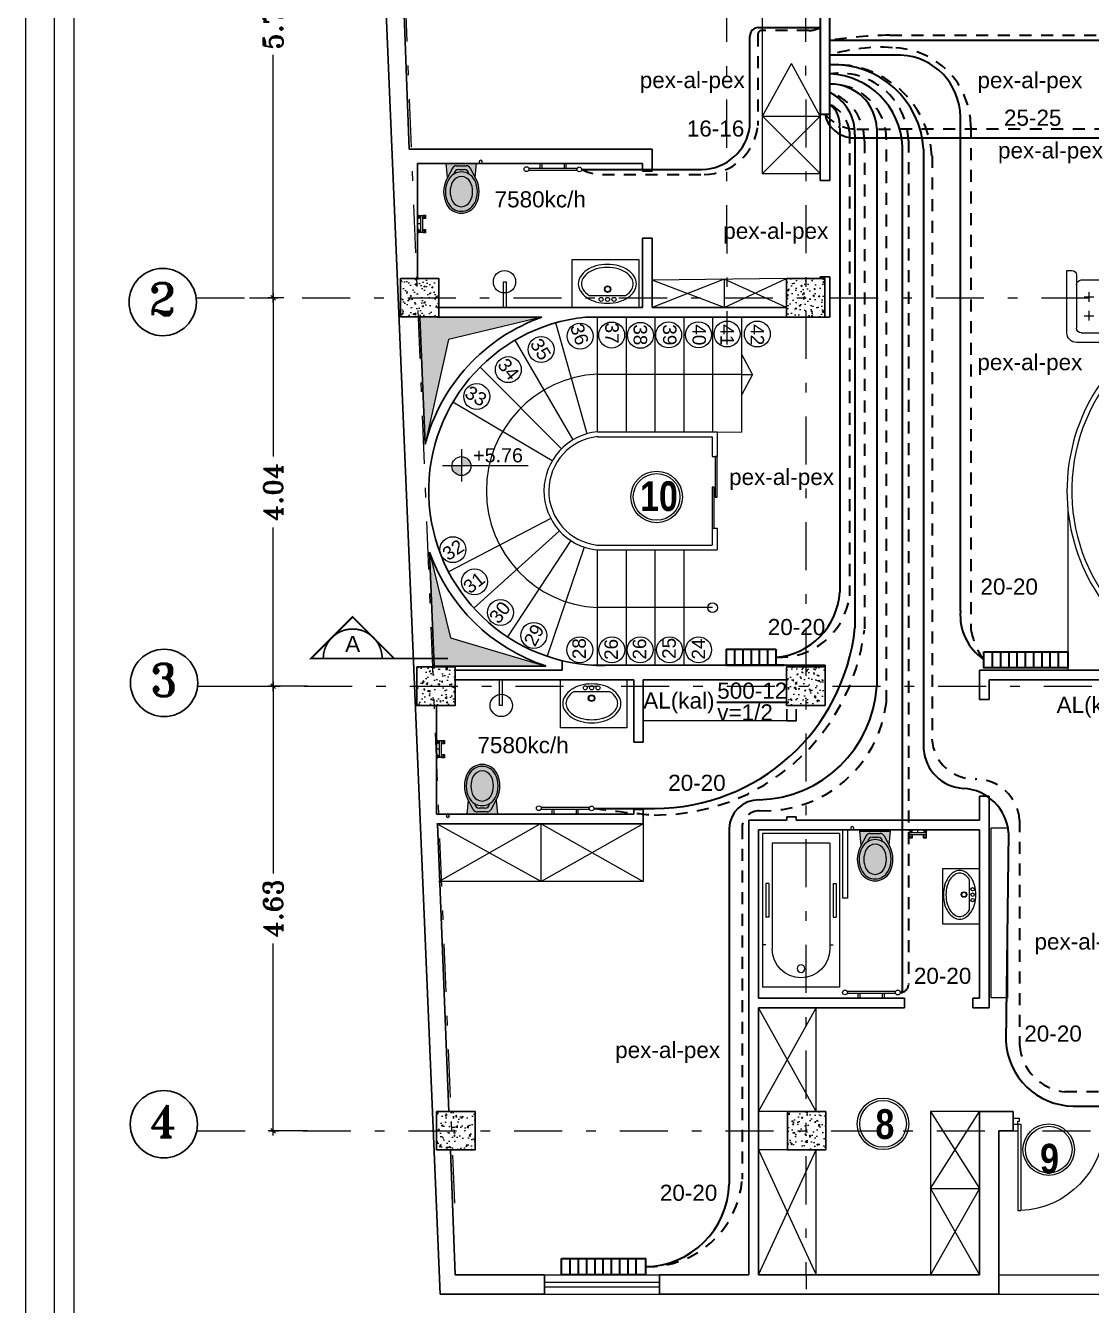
# Model space of a CAD drawing. Header units: inches. Extents: x 0 to 535, y -174 to 989.
# Drawn here: x 204.4 to 215.5, y -30.85 to -17.53 of the extents above; entities that cross this region are included whole.
import ezdxf
from ezdxf.enums import TextEntityAlignment as Align

# ---------------------------------------------------------------- set-up
doc = ezdxf.new("R2010")
doc.units = ezdxf.units.IN
doc.header["$MEASUREMENT"] = 0
doc.linetypes.add('DASHDOT', pattern=[1, 0.5, -0.25, 0, -0.25])
doc.linetypes.add('HIDDEN2', pattern=[0.1875, 0.125, -0.0625])
for name, color, linetype, lineweight in [('1', 1, 'Continuous', 9), ('ax', 8, 'Continuous', 5), ('Bath', 7, 'Continuous', 5), ('beton sabok', 9, 'Continuous', 5), ('dimension', 21, 'Continuous', 9), ('door', 1, 'Continuous', 5), ('FER', 20, 'Continuous', 9), ('font', 253, 'Continuous', 9), ('FUR', 252, 'Continuous', 5), ('Furniture', 175, 'Continuous', 5), ('HEATING', 1, 'Continuous', 30), ('kadr02$0$AEOCLG', 4, 'Continuous', 9), ('w.c', 7, 'Continuous', 5), ('wall', 51, 'Continuous', 25), ('window', 152, 'Continuous', 5)]:
    doc.layers.add(name, color=color, linetype=linetype, lineweight=lineweight)
doc.layers.add('Section', color=3, linetype='Continuous')
doc.styles.add('amir text b', font='swisscbo.ttf')
doc.styles.add('arial', font='arial.ttf')
doc.styles.add('ROMANT', font='romant')
doc.styles.get("Standard").update_dxf_attribs({"font": 'arial.ttf'})
doc.dimstyles.new('STANDARD$0', dxfattribs={"dimtxt": 0.2, "dimasz": 0.05, "dimexe": 0.05, "dimexo": 0.05, "dimgap": 0.05, "dimtad": 0, "dimzin": 0, "dimdsep": 46, "dimtxsty": 'ROMANT', "dimblk": 'OBLIQUE', "dimcen": 0, "dimdle": 0.05, "dimclrd": 256, "dimclre": 256, "dimclrt": 256, "dimadec": 0, "dimazin": 0, "dimtfac": 1, "dimtix": 1, "dimtofl": 0, "dimtmove": 1, "dimatfit": 3, "dimldrblk": 'OBLIQUE', "dimfxl": 1, "dimtolj": 1, "dimtzin": 0, "dimlwd": -1, "dimlwe": -1, "dimarcsym": 1})

# ---------------------------------------------------------------- blocks, each defined once
blk = doc.blocks.new('sofa25')
at = {"layer": 'Furniture'}
for p, q in [((-0.925, 0.55), (-0.925, -0.1)), ((0.825, 0.65), (-0.825, 0.65)), ((-0.775, 0.55), (-0.325, 0.55)), ((-0.275, 0.6), (-0.275, 0.05)), ((-0.225, 0.55), (0.225, 0.55)), ((0.275, 0.05), (0.275, 0.6)), ((0.325, 0.55), (0.775, 0.55)), ((0.925, -0.1), (0.925, 0.55)), ((-0.825, -0.05), (-0.825, 0.5)), ((-0.694, 0.421), (-0.694, 0.322)), ((-0.389, 0.421), (-0.389, 0.322)), ((-0.144, 0.421), (-0.144, 0.322)), ((0.161, 0.421), (0.161, 0.322)), ((0.389, 0.421), (0.389, 0.322)), ((0.694, 0.421), (0.694, 0.322)), ((0.825, 0.5), (0.825, -0.05)), ((-0.744, 0.372), (-0.644, 0.372)), ((-0.438, 0.372), (-0.339, 0.372)), ((-0.194, 0.372), (-0.094, 0.372)), ((0.112, 0.372), (0.211, 0.372)), ((0.438, 0.372), (0.339, 0.372)), ((0.744, 0.372), (0.644, 0.372)), ((-0.744, 0.176), (-0.644, 0.176)), ((-0.694, 0.226), (-0.694, 0.127)), ((-0.438, 0.176), (-0.339, 0.176)), ((-0.389, 0.226), (-0.389, 0.127)), ((-0.194, 0.176), (-0.094, 0.176)), ((-0.144, 0.226), (-0.144, 0.127)), ((0.112, 0.176), (0.211, 0.176)), ((0.161, 0.226), (0.161, 0.127)), ((0.438, 0.176), (0.339, 0.176)), ((0.389, 0.226), (0.389, 0.127)), ((0.744, 0.176), (0.644, 0.176)), ((0.694, 0.226), (0.694, 0.127)), ((-0.775, 0), (-0.325, 0)), ((-0.225, 0), (0.225, 0)), ((0.775, 0), (0.325, 0)), ((-0.925, -0.1), (-0.875, -0.1)), ((0.875, -0.1), (0.925, -0.1))]:
    blk.add_line(p, q, dxfattribs=at)
for centre, radius, start, end in [((-0.825, 0.55), 0.1, 90, 180), ((-0.775, 0.5), 0.05, 90, 180), ((-0.325, 0.6), 0.05, 270, 0), ((-0.225, 0.6), 0.05, 180, 270), ((0.225, 0.6), 0.05, 270, 0), ((0.325, 0.6), 0.05, 180, 270), ((0.775, 0.5), 0.05, 0, 90), ((0.825, 0.55), 0.1, 0, 90), ((-0.775, 0.05), 0.05, 180, 270), ((-0.325, 0.05), 0.05, 270, 0), ((-0.225, 0.05), 0.05, 180, 270), ((0.225, 0.05), 0.05, 270, 0), ((0.325, 0.05), 0.05, 180, 270), ((0.775, 0.05), 0.05, 270, 0), ((-0.875, -0.05), 0.05, 270, 0), ((0.875, -0.05), 0.05, 180, 270)]:
    blk.add_arc(centre, radius, start, end, dxfattribs=at)
blk = doc.blocks.new('wc01')
at = {"layer": 'w.c'}
for p, q in [((-1.038, -0.5), (-1.038, 0)), ((-1.038, 0), (-0.347, 0)), ((-0.347, 0), (-0.347, -0.5)), ((-0.523, -0.126), (-0.9, -0.126)), ((-0.347, -0.5), (-1.038, -0.5))]:
    blk.add_line(p, q, dxfattribs=at)
for centre, radius in [((-0.781, -0.085), 0.0209), ((-0.714, -0.085), 0.0209), ((-0.647, -0.085), 0.0209), ((-0.715, -0.192), 0.0338), ((-0.715, -0.192), 0.0285)]:
    blk.add_circle(centre, radius, dxfattribs=at)
for centre, radius, start, end in [((-0.797, -0.295), 0.231, 123.8347, 148.2866), ((-0.797, -0.295), 0.199, 121.3767, 148.2866), ((-0.746, -0.372), 0.323, 105.5176, 123.8347), ((-0.712, -0.493), 0.449, 90, 105.5176), ((-0.712, -0.493), 0.449, 74.4824, 90), ((-0.678, -0.372), 0.323, 56.1653, 74.4824), ((-0.627, -0.295), 0.199, 31.7134, 58.6233), ((-0.627, -0.295), 0.231, 31.7134, 56.1653), ((-0.875, -0.247), 0.139, 148.2866, 180), ((-0.875, -0.247), 0.139, 180, 211.7134), ((-0.875, -0.247), 0.106, 148.2866, 180), ((-0.875, -0.247), 0.106, 180, 211.7134), ((-0.548, -0.247), 0.106, 360, 31.7134), ((-0.548, -0.247), 0.106, 328.2866, 0), ((-0.548, -0.247), 0.139, 360, 31.7134), ((-0.548, -0.247), 0.139, 328.2866, 360), ((-0.797, -0.198), 0.231, 211.7134, 236.1653), ((-0.797, -0.198), 0.199, 211.7134, 236.1653), ((-0.746, -0.122), 0.323, 236.1653, 254.4824), ((-0.746, -0.122), 0.291, 236.1653, 254.4824), ((-0.678, -0.122), 0.291, 285.5176, 303.8347), ((-0.678, -0.122), 0.323, 285.5176, 303.8347), ((-0.627, -0.198), 0.199, 303.8347, 328.2866), ((-0.627, -0.198), 0.231, 303.8347, 328.2866), ((-0.712, 0), 0.449, 254.4824, 270), ((-0.712, 0), 0.417, 254.4824, 270), ((-0.712, 0), 0.417, 270, 285.5176), ((-0.712, 0), 0.449, 270, 285.5176)]:
    blk.add_arc(centre, radius, start, end, dxfattribs=at)
blk = doc.blocks.new('we')
at = {"layer": 'Furniture', "true_color": 0xdbd2bd}
h = blk.add_hatch(color=254, dxfattribs=at)
h.dxf.hatch_style = 2
h.paths.add_polyline_path([(126.415, -299.619, 0.250522), (126.149, -299.619), (126.037, -299.678, 0.276719), (126.012, -299.72), (126.012, -299.822, 0.276719), (126.036, -299.864), (126.148, -299.924, 0.250522), (126.414, -299.924, 0.599332)])
h.paths.add_polyline_path([(126.157, -299.906, 0.250522), (126.405, -299.907, 0.599332), (126.405, -299.636, 0.250522), (126.158, -299.636, 0.599332)], flags=16)
h.paths.add_polyline_path([(126.382, -299.864, -0.250522), (126.18, -299.864, -0.599332), (126.18, -299.679, -0.250522), (126.383, -299.679, -0.599332)], flags=0)
h.paths.add_polyline_path([(126.18, -299.679, 0.599332), (126.18, -299.864, 0.250522), (126.382, -299.864, 0.599332), (126.383, -299.679, 0.250522)], flags=0)
h.paths.add_polyline_path([(126.012, -299.822), (126.012, -299.72, -0.276719), (126.037, -299.678), (126.134, -299.626), (125.989, -299.612), (125.988, -299.93), (126.134, -299.916), (126.036, -299.864, -0.276719)])
edge = h.paths.add_edge_path()
edge.add_line((125.988, -299.599), (125.988, -299.935))
edge.add_line((125.988, -299.935), (125.989, -299.606))
edge.add_arc((125.94, -299.606), 0.0484, 359.8872, 368.2762)
h = blk.add_hatch(color=254, dxfattribs=at)
h.dxf.hatch_style = 2
h.paths.add_polyline_path([(126.157, -299.906, 0.250522), (126.405, -299.907, 0.599332), (126.405, -299.636, 0.250522), (126.158, -299.636, 0.599332)])
h.paths.add_polyline_path([(126.18, -299.679, -0.250522), (126.383, -299.679, -0.599332), (126.382, -299.864, -0.250522), (126.18, -299.864, -0.599332)], flags=16)
h.paths.add_polyline_path([(126.18, -299.679, 0.599332), (126.18, -299.864, 0.250522), (126.382, -299.864, 0.599332), (126.383, -299.679, 0.250522)], flags=16)
at = {"layer": 'Furniture'}
for p, q in [((125.988, -299.936), (125.989, -299.606)), ((126.134, -299.626), (125.989, -299.612)), ((126.037, -299.678), (126.149, -299.619)), ((126.012, -299.822), (126.012, -299.72)), ((126.051, -299.8), (126.051, -299.742)), ((126.134, -299.916), (125.988, -299.93)), ((126.036, -299.864), (126.148, -299.924))]:
    blk.add_line(p, q, dxfattribs=at)
for centre, radius, start, end in [((126.059, -299.72), 0.0469, 118.016, 179.8872), ((126.1, -299.742), 0.0484, 92.8645, 179.8872), ((126.23, -299.771), 0.153, 118.016, 241.7584), ((126.23, -299.771), 0.105, 118.016, 241.7584), ((126.281, -299.868), 0.282, 61.7584, 118.016), ((126.281, -299.868), 0.263, 61.7584, 118.016), ((126.281, -299.868), 0.214, 61.7584, 118.016), ((126.333, -299.772), 0.105, 298.016, 61.7584), ((126.333, -299.772), 0.153, 298.016, 61.7584), ((126.333, -299.772), 0.173, 298.016, 61.7584), ((126.059, -299.822), 0.0469, 179.8872, 241.7584), ((126.1, -299.8), 0.0484, 179.8872, 266.9099), ((126.282, -299.675), 0.282, 241.7584, 298.016), ((126.282, -299.675), 0.263, 241.7584, 298.016), ((126.282, -299.675), 0.214, 241.7584, 298.016)]:
    blk.add_arc(centre, radius, start, end, dxfattribs=at)
blk = doc.blocks.new('DR_D01')
for p, q in [((-0.45, 0.93), (-0.42, 0.93)), ((-0.45, 0.03), (-0.45, 0.93)), ((-0.42, 0.03), (-0.42, 0.93)), ((-0.5, 0.03), (-0.42, 0.03)), ((-0.5, 0.03), (-0.5, -0.03)), ((-0.45, 0.03), (-0.45, 0)), ((-0.45, 0), (-0.435, 0)), ((-0.435, 0), (-0.435, -0.03)), ((0.435, 0), (0.435, -0.03)), ((0.45, 0), (0.435, 0)), ((0.45, 0.03), (0.45, 0)), ((0.5, 0.03), (0.45, 0.03)), ((0.5, -0.03), (0.5, 0.03)), ((-0.435, -0.03), (-0.5, -0.03)), ((0.435, -0.03), (0.5, -0.03))]:
    blk.add_line(p, q)
blk.add_arc((-0.46, 0.021), 0.91, 0.5915, 87.4664)
blk = doc.blocks.new('WD_WIN4')
for p, q in [((-0.5, 0.5), (0.5, 0.5)), ((-0.5, 0.12), (0.5, 0.12)), ((-0.5, -0.12), (0.5, -0.12)), ((-0.5, -0.5), (0.5, -0.5))]:
    blk.add_line(p, q)
blk = doc.blocks.new('nx')
at = {"layer": 'FUR'}
for p, q in [((928.105, 733.08), (928.61, 733.08)), ((928.105, 733.06), (928.609, 733.06)), ((928.221, 733.13), (928.221, 733.08)), ((928.241, 733.13), (928.241, 733.08)), ((928.474, 733.13), (928.474, 733.08)), ((928.494, 733.13), (928.494, 733.08))]:
    blk.add_line(p, q, dxfattribs=at)
for centre in [(928.082, 733.07), (928.632, 733.069)]:
    blk.add_circle(centre, 0.025, dxfattribs=at)
blk = doc.blocks.new('bath14')
at = {"layer": 'Bath'}
for p, q in [((-1.6, 0), (-1.6, -0.8)), ((0, 0), (-1.6, 0)), ((0, 0), (0, -0.8)), ((-0.1, -0.1), (-1.2, -0.1)), ((-0.87, -0.065), (-0.87, -0.035)), ((-0.52, -0.035), (-0.87, -0.035)), ((-0.52, -0.065), (-0.87, -0.065)), ((-0.52, -0.065), (-0.52, -0.035)), ((-0.1, -0.1), (-0.1, -0.7)), ((-0.1, -0.7), (-1.2, -0.7)), ((-0.52, -0.735), (-0.87, -0.735)), ((-0.87, -0.735), (-0.87, -0.765)), ((-0.52, -0.765), (-0.87, -0.765)), ((-0.52, -0.735), (-0.52, -0.765)), ((0, -0.8), (-1.6, -0.8))]:
    blk.add_line(p, q, dxfattribs=at)
blk.add_circle((-1.405, -0.4), 0.04, dxfattribs=at)
blk.add_arc((-1.2, -0.4), 0.3, 90, 270, dxfattribs=at)
blk = doc.blocks.new('A$C7BB53FAB')
at = {"layer": 'FER'}
for p, q in [((-0.065, 0.151), (-0.079, 0.156)), ((-0.079, 0.141), (-0.065, 0.146)), ((-0.049, 0.157), (-0.052, 0.157)), ((-0.049, 0.14), (-0.052, 0.14)), ((-0.022, 0.157), (-0.024, 0.157)), ((-0.022, 0.142), (-0.024, 0.142)), ((-0.022, 0.141), (-0.022, 0.159)), ((-0.01, 0.16), (-0.02, 0.16)), ((-0.01, 0.155), (-0.02, 0.155)), ((-0.01, 0.145), (-0.02, 0.145)), ((-0.01, 0.14), (-0.02, 0.14)), ((-0.009, 0.157), (-0.002, 0.171)), ((-0.009, 0.141), (-0.009, 0.159)), ((-0.009, 0.142), (-0.002, 0.129)), ((0, 0.172), (0.005, 0.172)), ((0, 0.127), (0, 0.172)), ((-0.079, 0.009), (-0.065, 0.004)), ((-0.049, 0.01), (-0.052, 0.01)), ((-0.024, 0.075), (0.005, 0.075)), ((-0.022, 0.007), (-0.024, 0.007)), ((-0.022, 0.009), (-0.022, -0.009)), ((-0.01, 0.01), (-0.02, 0.01)), ((-0.01, 0.005), (-0.02, 0.005)), ((-0.009, 0.007), (-0.002, 0.021)), ((-0.009, 0.009), (-0.009, -0.009)), ((0, 0.127), (0.005, 0.127)), ((0, 0.023), (0.005, 0.023)), ((0, 0.023), (0, -0.023)), ((-0.065, -0.001), (-0.079, -0.006)), ((-0.049, -0.007), (-0.052, -0.007)), ((-0.022, -0.007), (-0.024, -0.007)), ((-0.01, -0.005), (-0.02, -0.005)), ((-0.01, -0.01), (-0.02, -0.01)), ((-0.009, -0.007), (-0.002, -0.021)), ((0, -0.023), (0.005, -0.023))]:
    blk.add_line(p, q, dxfattribs=at)
for points in [[(-0.053, 0.166, -0.414214), (-0.052, 0.165), (-0.052, 0.132, -0.414214), (-0.053, 0.131), (-0.078, 0.131, -0.414214), (-0.079, 0.132), (-0.079, 0.165, -0.414214), (-0.078, 0.166)], [(-0.024, 0.159, 0.414214), (-0.025, 0.16), (-0.048, 0.16, 0.414214), (-0.049, 0.159), (-0.049, -0.009, 0.414214), (-0.048, -0.01), (-0.025, -0.01, 0.414214), (-0.024, -0.009)], [(-0.078, 0.019), (-0.053, 0.019, -0.414214), (-0.052, 0.017), (-0.052, -0.015, -0.414214), (-0.053, -0.016), (-0.078, -0.016, -0.414214), (-0.079, -0.015), (-0.079, 0.017, -0.414214)]]:
    blk.add_lwpolyline(points, format="xyb", close=True, dxfattribs=at)
for centre, radius, start, end in [((-0.066, 0.149), 0.0025, 290.556, 69.444), ((-0.02, 0.159), 0.00125, 90, 180), ((-0.02, 0.156), 0.00125, 180, 270), ((-0.02, 0.154), 0.00125, 90, 180), ((-0.02, 0.146), 0.00125, 180, 270), ((-0.02, 0.144), 0.00125, 90, 180), ((-0.02, 0.141), 0.00125, 180, 270), ((-0.01, 0.159), 0.00125, 0, 90), ((-0.01, 0.156), 0.00125, 270, 0), ((-0.01, 0.154), 0.00125, 0, 90), ((-0.01, 0.146), 0.00125, 270, 0), ((-0.01, 0.144), 0.00125, 0, 90), ((-0.01, 0.141), 0.00125, 270, 0), ((0, 0.17), 0.0025, 90, 153.4349), ((-0.066, 0.001), 0.0025, 290.556, 69.444), ((-0.02, 0.009), 0.00125, 90, 180), ((-0.02, 0.006), 0.00125, 180, 270), ((-0.02, 0.004), 0.00125, 90, 180), ((-0.01, 0.009), 0.00125, 0, 90), ((-0.01, 0.006), 0.00125, 270, 0), ((-0.01, 0.004), 0.00125, 0, 90), ((0, 0.13), 0.0025, 206.5651, 270), ((0, 0.02), 0.0025, 90, 153.4349), ((-0.02, -0.004), 0.00125, 180, 270), ((-0.02, -0.006), 0.00125, 90, 180), ((-0.02, -0.009), 0.00125, 180, 270), ((-0.01, -0.004), 0.00125, 270, 0), ((-0.01, -0.006), 0.00125, 0, 90), ((-0.01, -0.009), 0.00125, 270, 0), ((0, -0.02), 0.0025, 206.5651, 270)]:
    blk.add_arc(centre, radius, start, end, dxfattribs=at)
blk = doc.blocks.new('wc011')
at = {"layer": 'w.c'}
for p, q in [((-1.038, -0.457), (-1.038, 0)), ((-1.038, 0), (-0.347, 0)), ((-0.347, 0), (-0.347, -0.457)), ((-0.523, -0.126), (-0.9, -0.126)), ((-0.347, -0.457), (-1.038, -0.457))]:
    blk.add_line(p, q, dxfattribs=at)
for centre, radius in [((-0.781, -0.085), 0.0209), ((-0.715, -0.192), 0.0338), ((-0.714, -0.085), 0.0209), ((-0.647, -0.085), 0.0209), ((-0.715, -0.192), 0.0285)]:
    blk.add_circle(centre, radius, dxfattribs=at)
for centre, radius, start, end in [((-0.797, -0.295), 0.231, 123.8347, 148.2866), ((-0.797, -0.295), 0.199, 121.3767, 148.2866), ((-0.746, -0.372), 0.323, 105.5176, 123.8347), ((-0.712, -0.493), 0.449, 90, 105.5176), ((-0.712, -0.493), 0.449, 74.4824, 90), ((-0.678, -0.372), 0.323, 56.1653, 74.4824), ((-0.627, -0.295), 0.199, 31.7134, 58.6233), ((-0.627, -0.295), 0.231, 31.7134, 56.1653), ((-0.875, -0.247), 0.139, 148.2866, 180), ((-0.875, -0.247), 0.139, 180, 211.7134), ((-0.875, -0.247), 0.106, 148.2866, 180), ((-0.875, -0.247), 0.106, 180, 211.7134), ((-0.797, -0.198), 0.199, 211.7134, 236.1653), ((-0.627, -0.198), 0.199, 303.8347, 328.2866), ((-0.548, -0.247), 0.106, 360, 31.7134), ((-0.548, -0.247), 0.106, 328.2866, 0), ((-0.548, -0.247), 0.139, 360, 31.7134), ((-0.548, -0.247), 0.139, 328.2866, 360), ((-0.797, -0.198), 0.231, 211.7134, 236.1653), ((-0.746, -0.122), 0.323, 236.1653, 254.4824), ((-0.746, -0.122), 0.291, 236.1653, 254.4824), ((-0.712, 0), 0.449, 254.4824, 270), ((-0.712, 0), 0.417, 254.4824, 270), ((-0.712, 0), 0.417, 270, 285.5176), ((-0.712, 0), 0.449, 270, 285.5176), ((-0.678, -0.122), 0.291, 285.5176, 303.8347), ((-0.678, -0.122), 0.323, 285.5176, 303.8347), ((-0.627, -0.198), 0.231, 303.8347, 328.2866)]:
    blk.add_arc(centre, radius, start, end, dxfattribs=at)
blk = doc.blocks.new('beton')
at = {"layer": 'beton sabok'}
h = blk.add_hatch(dxfattribs=at)
h.set_pattern_fill('AR-CONC', color=256, scale=0.022857, angle=45)
h.set_pattern_definition([(95, (46.01481, 18.04323), (0.126069028, 0.105784475), [0.017142857, -0.18857143]), (40, (46.01481, 18.04323), (-0.14399821, 0.099147006), [0.013714286, -0.150857143]), (145.451444, (46.02532, 18.05205), (-0.01792918, 0.20493148), [0.014569187, -0.160261054]), (91.1842, (45.98248, 18.07555), (0.1992442, 0.14574029), [0.02571429, -0.28285714]), (141.635635, (45.9991, 18.0877), (-0.00637716, 0.30850552), [0.02185379, -0.24039172]), (36.184164, (45.98248, 18.07555), (-0.00637716, 0.30850552), [0.02057143, -0.22628571]), (66, (46.00673, 18.08364), (0.161547788, 0.03140171), [0.017142857, -0.18857143]), (11, (46.00673, 18.08364), (-0.07787625, 0.156527642), [0.013714286, -0.150857143]), (116.451445, (46.02019, 18.08625), (0.083671537, 0.18792935), [0.014569186, -0.160261054]), (82.5, (46.01481, 18.04323), (-0.0518384424, 0.055769101), [0, -0.149028571, 0, -0.153142857, 0, -0.151428571]), (52.5, (46.01481, 18.04323), (-0.021228101, 0.106265017), [0, -0.087314286, 0, -0.1456, 0, -0.057714286]), (12.5, (45.97877, 18.00719), (0.0899241525, 0.082633317), [0, -0.057142857, 0, -0.178285714, 0, -0.236571429]), (2.5, (45.9626, 17.99103), (0.07807771, 0.110436527), [0, -0.074285714, 0, -0.1184, 0, -0.168])])
h.paths.add_polyline_path([(326.844, 567.847), (327.244, 567.847), (327.244, 568.247), (326.844, 568.247)])
at = {"layer": 'wall'}
blk.add_lwpolyline([(327.244, 568.247), (327.244, 567.847), (326.844, 567.847), (326.844, 568.247)], close=True, dxfattribs=at)
blk = doc.blocks.new('_Oblique')
at = {"color": 0, "linetype": 'ByBlock', "lineweight": -2}
blk.add_line((-0.5, -0.5), (0.5, 0.5), dxfattribs=at)
blk = doc.blocks.new('*D167')
at = {"layer": 'Defpoints', "color": 0, "transparency": 16777216}
for p in [(32.954, 38.09), (32.763, 32.316), (32.926, 32.316)]:
    blk.add_point(p, dxfattribs=at)
at = {"layer": 'dimension', "transparency": 16777216}
for p, q in [((32.763, 38.14), (32.763, 35.563)), ((32.904, 38.09), (32.713, 38.09)), ((32.763, 32.266), (32.763, 34.844)), ((32.876, 32.316), (32.713, 32.316))]:
    blk.add_line(p, q, dxfattribs=at)
at = {"layer": 'dimension', "transparency": 16777216, "xscale": 0.05, "yscale": 0.05, "zscale": 0.05}
for p, rotation in [((32.763, 38.09), 90), ((32.763, 32.316), 270)]:
    blk.add_blockref('_Oblique', p, dxfattribs=dict(at, rotation=rotation))
at = {"layer": 'dimension', "transparency": 16777216, "insert": (32.763, 35.203), "char_height": 0.2, "attachment_point": 5, "rotation": 90, "style": 'ROMANT'}
blk.add_mtext('\\A1;5.77', dxfattribs=at)
blk = doc.blocks.new('*D168')
at = {"layer": 'Defpoints', "color": 0, "transparency": 16777216}
for p in [(32.467, 32.316), (32.406, 28.274), (32.763, 28.274)]:
    blk.add_point(p, dxfattribs=at)
at = {"layer": 'dimension', "transparency": 16777216}
for p, q in [((32.517, 32.316), (32.813, 32.316)), ((32.763, 32.366), (32.763, 30.664)), ((32.763, 28.224), (32.763, 29.926)), ((32.456, 28.274), (32.813, 28.274))]:
    blk.add_line(p, q, dxfattribs=at)
at = {"layer": 'dimension', "transparency": 16777216, "xscale": 0.05, "yscale": 0.05, "zscale": 0.05}
for p, rotation in [((32.763, 32.316), 90), ((32.763, 28.274), 270)]:
    blk.add_blockref('_Oblique', p, dxfattribs=dict(at, rotation=rotation))
at = {"layer": 'dimension', "transparency": 16777216, "insert": (32.763, 30.295), "char_height": 0.2, "attachment_point": 5, "rotation": 90, "style": 'ROMANT'}
blk.add_mtext('\\A1;4.04', dxfattribs=at)
blk = doc.blocks.new('*D169')
at = {"layer": 'Defpoints', "color": 0, "transparency": 16777216}
for p in [(33.172, 28.274), (32.763, 23.647), (33.172, 23.647)]:
    blk.add_point(p, dxfattribs=at)
at = {"layer": 'dimension', "transparency": 16777216}
for p, q in [((33.122, 28.274), (32.713, 28.274)), ((32.763, 28.324), (32.763, 26.325)), ((32.763, 23.597), (32.763, 25.596)), ((33.122, 23.647), (32.713, 23.647))]:
    blk.add_line(p, q, dxfattribs=at)
at = {"layer": 'dimension', "transparency": 16777216, "xscale": 0.05, "yscale": 0.05, "zscale": 0.05}
for p, rotation in [((32.763, 28.274), 90), ((32.763, 23.647), 270)]:
    blk.add_blockref('_Oblique', p, dxfattribs=dict(at, rotation=rotation))
at = {"layer": 'dimension', "transparency": 16777216, "insert": (32.763, 25.961), "char_height": 0.2, "attachment_point": 5, "rotation": 90, "style": 'ROMANT'}
blk.add_mtext('\\A1;4.63', dxfattribs=at)
blk = doc.blocks.new('fgh')
at = {"layer": 'ax', "color": 67, "linetype": 'DASHDOT', "true_color": 0x727430}
for p, q in [((33.955, 39.879), (34.66, 22.701)), ((37.48, 39.879), (37.486, 31.832)), ((38.306, 39.881), (38.311, 21.997)), ((31.964, 32.316), (46.654, 32.316)), ((31.987, 28.274), (46.207, 28.274)), ((31.972, 23.647), (46.6, 23.647))]:
    blk.add_line(p, q, dxfattribs=at)
at = {"layer": 'dimension', "lineweight": -3}
for centre in [(31.614, 32.272), (31.628, 28.308), (31.625, 23.715)]:
    blk.add_circle(centre, 0.35, dxfattribs=at)
at = {"xscale": -1}
for p in [(361.334, -535.73), (365.352, -535.731), (361.503, -539.773), (365.353, -539.773), (361.709, -544.399), (365.361, -544.4)]:
    blk.add_blockref('beton', p, dxfattribs=at)
at = {"layer": 'dimension', "lineweight": -3, "style": 'ROMANT'}
for s, p in [('2', (31.466, 32.136)), ('3', (31.48, 28.172)), ('4', (31.476, 23.579))]:
    blk.add_text(s, height=0.334, dxfattribs=at).set_placement(p)
at = {"layer": 'dimension'}
for base, p1, p2, picture, middle in [((32.763, 32.316), (32.954, 38.09), (32.926, 32.316), '*D167', (32.763, 35.203)), ((32.763, 28.274), (32.467, 32.316), (32.406, 28.274), '*D168', (32.763, 30.295)), ((32.763, 23.647), (33.172, 28.274), (33.172, 23.647), '*D169', (32.763, 25.961))]:
    dim = blk.add_linear_dim(base=base, p1=p1, p2=p2, angle=90, dimstyle='STANDARD$0', dxfattribs=at)
    dim.commit()
    dim.dimension.update_dxf_attribs({"geometry": picture, "text_midpoint": middle})

msp = doc.modelspace()

# ---------------------------------------------------------------- hatches: boundary and pattern name
at = {"layer": '1'}
h = msp.add_hatch(color=256, dxfattribs=at)
h.dxf.hatch_style = 1
h.paths.add_polyline_path([(209.78, -20.562), (208.513, -20.562), (208.566, -21.872), (208.807, -20.796)])
h = msp.add_hatch(color=256, dxfattribs=at)
h.dxf.hatch_style = 1
h.paths.add_polyline_path([(208.828, -23.898), (208.758, -23.614), (208.638, -23.614), (208.662, -24.193), (209.821, -24.193)])
h.paths.add_polyline_path([(208.614, -23.023), (208.638, -23.614), (208.758, -23.614)])
at = {"layer": 'font'}
h = msp.add_hatch(color=256, dxfattribs=at)
h.dxf.hatch_style = 1
h.paths.add_polyline_path([(209.04, -22.11, 0.413571), (208.94, -22.014), (208.94, -22.11)])
h.paths.add_polyline_path([(208.94, -22.211), (208.94, -22.11), (208.843, -22.11, 0.004741), (208.843, -22.112, 0.409311)])

# ---------------------------------------------------------------- linework, layer by layer
at = {"layer": '1'}
for p, q in [((209.78, -20.562), (208.807, -20.796)), ((208.807, -20.796), (208.564, -21.884)), ((208.61, -23.008), (208.828, -23.898)), ((208.828, -23.898), (209.821, -24.193))]:
    msp.add_line(p, q, dxfattribs=at)
for points in [[(212.437, -40.733), (225.145, -40.733), (225.145, -11.557), (204.7, -11.557), (204.7, -40.733), (212.437, -40.733)], [(224.939, -39.022), (224.939, -11.762), (204.906, -11.762), (204.906, -39.022)]]:
    msp.add_lwpolyline(points, dxfattribs=at)
at = {"layer": 'Bath'}
for p, q in [((212.111, -27.096), (212.081, -27.096)), ((212.781, -27.096), (212.811, -27.096))]:
    msp.add_line(p, q, dxfattribs=at)
at = {"layer": 'dimension'}
for p, q in [((210.357, -21.756), (211.603, -21.756)), ((210.357, -21.806), (211.553, -21.806)), ((211.553, -21.806), (211.553, -22.012)), ((211.603, -21.756), (211.603, -22.012)), ((211.553, -22.012), (211.603, -22.012)), ((211.553, -22.757), (211.553, -22.934)), ((211.553, -22.757), (211.603, -22.757)), ((211.603, -22.757), (211.603, -22.984)), ((210.348, -22.934), (211.553, -22.934)), ((210.348, -22.984), (211.603, -22.984))]:
    msp.add_line(p, q, dxfattribs=at)
for points in [[(211.603, -22.012), (211.583, -22.012), (211.583, -22.437), (211.603, -22.437)], [(211.573, -22.332), (211.553, -22.332), (211.553, -22.757), (211.573, -22.757)], [(212.912, -25.897), (212.962, -25.897), (212.962, -26.608), (212.912, -26.608)]]:
    msp.add_lwpolyline(points, close=True, dxfattribs=at)
for centre in [(210.177, -20.759), (210.506, -20.748), (210.805, -20.751), (211.099, -20.747), (211.41, -20.745), (211.707, -20.737), (212.022, -20.737), (209.771, -20.899), (209.43, -21.108), (209.101, -21.388), (208.853, -22.982), (209.077, -23.317), (209.348, -23.636), (209.695, -23.874), (210.174, -24.025), (210.507, -24.025), (210.802, -24.025), (211.109, -24.025), (211.411, -24.025)]:
    msp.add_circle(centre, 0.135, dxfattribs=at)
for radius in [0.618, 0.568]:
    msp.add_arc((210.419, -22.37), radius, 95.7288, 263.4217, dxfattribs=at)
for p in [(212.077, -18.471), (212.077, -19.066)]:
    msp.add_point(p, dxfattribs=at)
at = {"layer": 'door'}
for p, q in [((212.077, -19.066), (212.077, -17.376)), ((212.077, -18.471), (212.377, -17.923)), ((212.677, -18.471), (212.377, -17.923)), ((212.077, -18.471), (212.677, -18.471)), ((212.677, -19.066), (212.077, -18.471)), ((212.077, -19.066), (212.677, -18.471)), ((212.077, -19.066), (212.677, -19.066)), ((212.327, -20.161), (210.927, -20.176)), ((211.678, -20.168), (210.927, -20.462)), ((211.678, -20.461), (210.927, -20.176)), ((211.678, -20.461), (212.327, -20.161)), ((211.678, -20.168), (211.678, -20.461)), ((212.327, -20.461), (211.678, -20.168)), ((210.25, -21.776), (209.923, -20.622)), ((210.356, -20.562), (210.356, -21.759)), ((210.656, -20.562), (210.656, -21.759)), ((210.956, -20.562), (210.956, -21.759)), ((211.256, -20.558), (211.256, -21.759)), ((211.556, -20.558), (211.556, -21.759)), ((211.856, -20.558), (211.856, -21.759)), ((210.106, -21.837), (209.5, -20.802)), ((211.973, -21.158), (211.856, -20.943)), ((209.983, -21.933), (209.135, -21.083)), ((211.856, -21.158), (210.356, -21.158)), ((211.856, -21.158), (211.973, -21.158)), ((211.973, -21.158), (211.856, -21.374)), ((209.887, -22.057), (208.853, -21.447)), ((211.603, -21.756), (211.856, -21.759)), ((215.254, -22.536), (215.254, -24.235)), ((209.871, -22.657), (208.808, -23.214)), ((209.961, -22.785), (209.072, -23.591)), ((210.08, -22.887), (209.421, -23.89)), ((210.22, -22.955), (209.835, -24.092)), ((210.356, -22.984), (210.356, -24.185)), ((210.656, -22.984), (210.656, -24.185)), ((210.956, -22.984), (210.956, -24.185)), ((211.256, -22.984), (211.256, -24.185)), ((212.88, -22.984), (212.88, -23.425)), ((211.556, -23.584), (210.356, -23.584)), ((212.328, -24.762), (210.835, -24.762)), ((209.771, -26.435), (208.685, -25.835)), ((208.707, -26.435), (209.76, -25.835)), ((209.771, -26.435), (209.771, -25.835)), ((209.771, -25.835), (210.835, -26.435)), ((210.835, -25.835), (209.771, -26.435)), ((210.835, -25.835), (210.835, -26.435)), ((210.835, -26.435), (208.707, -26.435)), ((212.035, -28.83), (212.635, -27.751)), ((212.635, -28.83), (212.035, -27.751)), ((212.635, -28.83), (212.635, -27.751)), ((212.329, -28.83), (212.035, -28.83)), ((213.825, -28.831), (213.825, -30.53)), ((214.335, -28.831), (213.825, -28.831)), ((213.825, -29.631), (214.335, -28.831)), ((213.825, -28.831), (214.335, -29.631)), ((212.035, -29.23), (212.635, -30.53)), ((212.035, -30.53), (212.635, -29.23)), ((212.329, -29.23), (212.035, -29.23)), ((212.635, -30.53), (212.635, -29.23)), ((213.825, -29.631), (214.335, -29.631)), ((214.335, -29.631), (213.825, -30.53)), ((213.825, -29.631), (214.335, -30.53)), ((214.535, -30.53), (219.131, -30.53)), ((214.535, -30.73), (219.131, -30.73))]:
    msp.add_line(p, q, dxfattribs=at)
msp.add_circle((211.556, -23.586), 0.0508, dxfattribs=at)
for centre, radius, start, end in [((217.214, -22.37), 1.968, 66.8559, 251.3305), ((217.214, -22.37), 1.918, 283.5706, 256.4294), ((210.418, -22.37), 1.217, 92.9468, 267.0532)]:
    msp.add_arc(centre, radius, start, end, dxfattribs=at)
at = {"layer": 'font'}
for p, q in [((208.941, -21.937), (208.941, -22.271)), ((209.636, -22.11), (208.743, -22.11))]:
    msp.add_line(p, q, dxfattribs=at)
for centre, radius in [((208.941, -22.112), 0.0988), ((210.974, -22.433), 0.268), ((210.974, -22.433), 0.243), ((213.331, -28.958), 0.268), ((213.331, -28.958), 0.243), ((215.056, -29.226), 0.268), ((215.056, -29.226), 0.243)]:
    msp.add_circle(centre, radius, dxfattribs=at)
at = {"layer": 'FUR', "color": 7}
for p, q in [((209.642, -19.012), (210.147, -19.012)), ((209.642, -19.032), (210.145, -19.032)), ((209.758, -18.962), (209.758, -19.012)), ((209.778, -18.962), (209.778, -19.012)), ((210.01, -18.962), (210.01, -19.012)), ((210.03, -18.962), (210.03, -19.012)), ((210.274, -25.685), (209.769, -25.685)), ((210.274, -25.665), (209.771, -25.665)), ((209.886, -25.735), (209.886, -25.685)), ((209.906, -25.735), (209.906, -25.685)), ((210.138, -25.735), (210.138, -25.685)), ((210.158, -25.735), (210.158, -25.685))]:
    msp.add_line(p, q, dxfattribs=at)
for centre in [(209.619, -19.022), (210.169, -19.024), (209.747, -25.673), (210.297, -25.675)]:
    msp.add_circle(centre, 0.025, dxfattribs=at)
for centre, start, end in [((209.142, -18.946), 0, 180), ((209.142, -18.946), 180, 0), ((208.8, -25.752), 0, 180), ((208.8, -25.752), 180, 0), ((213.011, -25.881), 0, 180), ((213.011, -25.881), 180, 0)]:
    msp.add_arc(centre, 0.0166, start, end, dxfattribs=at)
at = {"layer": 'Furniture'}
msp.add_lwpolyline([(214.627, -26.871), (214.627, -27.645), (214.458, -27.645), (214.458, -25.877), (214.627, -25.877)], dxfattribs=at)
at = {"layer": 'HEATING', "color": 1, "linetype": 'Continuous', "lineweight": 30}
for p, q in [((212.677, -17.376), (212.677, -18.449)), ((212.777, -18.449), (212.777, -17.376)), ((212.03, -17.546), (212.677, -17.546)), ((211.943, -18.577), (211.943, -17.636)), ((212.786, -17.678), (217.649, -17.678)), ((213.518, -17.834), (212.777, -17.834)), ((212.677, -18.449), (212.777, -18.449)), ((214.137, -23.619), (214.137, -18.479)), ((212.88, -18.59), (212.88, -23.425)), ((213.266, -18.599), (213.266, -24.403)), ((213.037, -18.665), (213.037, -23.796)), ((213.533, -27.57), (213.533, -18.786)), ((213.753, -18.814), (213.753, -25.059)), ((210.194, -19.024), (211.446, -19.024)), ((211.699, -24.018), (211.699, -24.185)), ((211.699, -24.018), (211.864, -24.018)), ((211.785, -24.018), (211.785, -24.185)), ((211.871, -24.018), (211.871, -24.185)), ((211.871, -24.018), (212.215, -24.018)), ((211.957, -24.018), (211.957, -24.185)), ((212.043, -24.018), (212.043, -24.185)), ((212.129, -24.018), (212.129, -24.185)), ((212.215, -24.018), (212.215, -24.185)), ((214.467, -24.044), (214.467, -24.212)), ((214.553, -24.044), (214.553, -24.212)), ((214.639, -24.044), (214.639, -24.212)), ((214.725, -24.044), (214.725, -24.212)), ((214.811, -24.044), (214.811, -24.212)), ((214.897, -24.044), (214.897, -24.212)), ((214.983, -24.044), (214.983, -24.212)), ((215.069, -24.044), (215.069, -24.212)), ((215.155, -24.044), (215.155, -24.212)), ((211.699, -24.185), (212.301, -24.185)), ((212.301, -24.185), (211.699, -24.185)), ((211.6, -24.569), (212.35, -24.569)), ((210.322, -25.675), (210.953, -25.675)), ((211.728, -25.883), (211.728, -29.584)), ((214.612, -28.099), (214.639, -25.93)), ((215.311, -28.773), (216.66, -28.773)), ((210.07, -30.36), (210.07, -30.528)), ((210.156, -30.36), (210.156, -30.528)), ((210.242, -30.36), (210.242, -30.528)), ((210.329, -30.36), (210.329, -30.528)), ((210.415, -30.36), (210.415, -30.528)), ((210.501, -30.36), (210.501, -30.528)), ((210.587, -30.36), (210.587, -30.528)), ((210.673, -30.36), (210.673, -30.528)), ((210.759, -30.36), (210.759, -30.528))]:
    msp.add_line(p, q, dxfattribs=at)
at = {"layer": 'HEATING', "color": 1, "linetype": 'HIDDEN2', "lineweight": 30}
for p, q in [((213.401, -17.627), (217.689, -17.627)), ((212.982, -18.631), (212.982, -23.463)), ((214.246, -18.579), (214.246, -23.811)), ((213.137, -18.73), (213.137, -23.82)), ((213.366, -24.568), (213.366, -18.713)), ((213.596, -18.722), (213.596, -27.509)), ((213.841, -18.884), (213.841, -24.954)), ((212.329, -25.768), (212.328, -25.768)), ((214.753, -25.797), (214.753, -28.136)), ((211.863, -25.871), (211.863, -29.534)), ((215.224, -28.623), (215.933, -28.623))]:
    msp.add_line(p, q, dxfattribs=at)
at = {"layer": 'HEATING', "color": 3, "linetype": 'HIDDEN2', "lineweight": 30}
msp.add_line((213.058, -18.604), (217.834, -18.599), dxfattribs=at)
at = {"layer": 'HEATING', "color": 3, "linetype": 'Continuous', "lineweight": 30}
msp.add_line((212.997, -18.694), (217.891, -18.694), dxfattribs=at)
at = {"layer": 'HEATING', "color": 1, "linetype": 'HIDDEN2', "lineweight": 30}
for points in [[(212.56, -17.579), (212.067, -17.579)], [(212.028, -17.62), (212.028, -18.566)], [(210.409, -19.076), (211.47, -19.076)]]:
    msp.add_lwpolyline(points, dxfattribs=at)
at = {"layer": 'HEATING', "color": 1, "linetype": 'Continuous', "lineweight": 30}
for points in [[(214.381, -24.044), (215.254, -24.044), (215.254, -24.212), (214.381, -24.212)], [(209.984, -30.36), (210.857, -30.36), (210.857, -30.528), (209.984, -30.528)]]:
    msp.add_lwpolyline(points, close=True, dxfattribs=at)
for centre, radius, start, end in [((212.038, -17.64), 0.0943, 94.4858, 177.4818), ((213.487, -18.483), 0.649, 0.2823, 87.3074), ((212.82, -18.868), 0.934, 3.2698, 92.6539), ((212.748, -18.815), 0.785, 2.1272, 87.921), ((212.786, -18.617), 0.48, 2.2557, 91.0467), ((212.564, -18.647), 0.474, 357.7837, 63.2718), ((212.616, -18.558), 0.265, 353.1166, 412.7245), ((211.44, -18.517), 0.507, 270.6896, 353.2405), ((212.16, -23.382), 0.721, 274.4139, 356.5728), ((214.695, -23.662), 0.56, 175.6159, 235.4602), ((210.954, -23.58), 2.095, 269.9747, 354.0963), ((214.371, -23.893), 0.235, 272.2581, 272.2917), ((212.01, -24.327), 1.258, 271.3475, 356.5642), ((214.193, -25.026), 0.441, 184.2915, 266.7411), ((214.138, -25.968), 0.502, 4.3285, 86.6427), ((212.04, -25.897), 0.312, 90, 177.4413), ((213.511, -27.569), 0.0223, 266.5075, 356.338), ((215.319, -28.064), 0.709, 182.8274, 269.3402), ((210.848, -29.564), 0.88, 270.5928, 358.6828)]:
    msp.add_arc(centre, radius, start, end, dxfattribs=at)
at = {"layer": 'HEATING', "color": 1, "linetype": 'HIDDEN2', "lineweight": 30}
for centre, radius, start, end in [((212.069, -17.62), 0.0416, 93.5401, 178.915), ((212.551, -17.322), 0.257, 271.8218, 299.2447), ((213.557, -23.196), 5.571, 91.6057, 98.1372), ((213.307, -19.539), 1.786, 86.1096, 107.2553), ((213.424, -18.579), 0.821, 0.0105, 89.7629), ((212.833, -18.942), 1.009, 3.2992, 93.1963), ((212.879, -18.74), 0.717, 1.4191, 98.1806), ((212.619, -18.717), 0.518, 358.5554, 432.2699), ((212.789, -18.714), 0.577, 0.0754, 90.3403), ((212.628, -18.671), 0.356, 6.3825, 65.3459), ((211.465, -18.51), 0.566, 270.5535, 354.2821), ((210.398, -18.651), 0.425, 241.3438, 271.5652), ((212.256, -23.37), 0.733, 266.8416, 352.7153), ((210.969, -23.56), 2.184, 269.4314, 353.1803), ((214.949, -23.699), 0.712, 189.0705, 217.0608), ((212.096, -24.421), 1.279, 267.5782, 353.3672), ((214.281, -24.928), 0.441, 183.3772, 271.4982), ((214.293, -25.83), 0.461, 4.1992, 90), ((212.7, -7.121), 18.706, 262.6964, 264.6226), ((212.042, -25.877), 0.178, 90.0539, 178.038), ((212.295, -26.142), 0.432, 178.4433, 181.5567), ((213.51, -27.505), 0.086, 269.6968, 357.3102), ((215.278, -28.1), 0.527, 183.9158, 264.1033), ((210.884, -29.462), 0.983, 268.4303, 355.7525)]:
    msp.add_arc(centre, radius, start, end, dxfattribs=at)
at = {"layer": 'HEATING', "color": 3, "linetype": 'Continuous', "lineweight": 30}
msp.add_arc((213.024, -18.393), 0.302, 190.7354, 264.8793, dxfattribs=at)
at = {"layer": 'HEATING', "color": 3, "linetype": 'HIDDEN2', "lineweight": 30}
msp.add_arc((213.05, -18.19), 0.414, 218.7415, 271.1014, dxfattribs=at)
at = {"layer": 'kadr02$0$AEOCLG'}
msp.add_lwpolyline([(225.404, -11.347), (204.404, -11.347), (204.404, -41.047), (225.404, -41.047)], close=True, dxfattribs=at)
at = {"layer": 'Section', "color": 251, "const_width": 0.0173}
msp.add_lwpolyline([(208.242, -24.114), (207.376, -24.114), (207.809, -23.681)], close=True, dxfattribs=at)
msp.add_lwpolyline([(208.116, -24.114, 1), (207.503, -24.114, 1)], format="xyb", dxfattribs=at)
msp.add_lwpolyline([(208.217, -24.114), (208.8, -24.114)], dxfattribs=at)
at = {"layer": 'w.c'}
for points in [[(209.379, -20.462), (209.379, -20.194), (209.408, -20.194), (209.408, -20.462)], [(209.367, -24.335), (209.367, -24.603), (209.338, -24.603), (209.338, -24.335)]]:
    msp.add_lwpolyline(points, close=True, dxfattribs=at)
for centre in [(209.39, -20.194), (209.356, -24.603)]:
    msp.add_circle(centre, 0.116, dxfattribs=at)
at = {"layer": 'wall'}
for p, q in [((208.034, -14.41), (208.721, -30.73)), ((208.25, -14.83), (208.397, -18.812)), ((212.677, -19.141), (212.677, -17.376)), ((212.777, -19.141), (212.777, -17.376)), ((208.397, -18.812), (210.927, -18.812)), ((210.927, -19.041), (210.927, -18.812)), ((208.485, -18.962), (210.827, -18.962)), ((208.485, -20.161), (208.485, -18.962)), ((210.827, -19.041), (210.827, -18.962)), ((210.827, -19.041), (210.927, -19.041)), ((212.677, -19.141), (212.777, -19.141)), ((210.827, -20.462), (210.827, -19.741)), ((210.827, -19.741), (210.927, -19.741)), ((210.927, -20.462), (210.927, -19.741)), ((208.245, -20.077), (208.243, -20.077)), ((208.245, -20.077), (208.243, -20.077)), ((212.677, -20.161), (212.677, -20.141)), ((212.677, -20.141), (212.777, -20.141)), ((212.777, -20.561), (212.777, -20.141)), ((208.685, -20.462), (210.827, -20.462)), ((210.927, -20.462), (212.327, -20.461)), ((208.509, -20.562), (208.564, -21.884)), ((208.685, -20.562), (209.78, -20.562)), ((210.232, -20.562), (210.827, -20.562)), ((210.237, -20.562), (210.956, -20.562)), ((210.956, -20.562), (212.777, -20.561)), ((208.61, -23.008), (208.659, -24.193)), ((209.821, -24.193), (208.659, -24.193)), ((209.991, -24.235), (208.867, -24.235)), ((209.991, -24.235), (209.991, -24.137)), ((212.728, -24.185), (210.309, -24.185)), ((212.728, -24.243), (212.728, -24.185)), ((214.335, -24.543), (214.335, -24.235)), ((214.335, -24.235), (217.664, -24.235)), ((214.435, -24.235), (217.664, -24.235)), ((210.735, -24.335), (208.867, -24.335)), ((210.735, -24.985), (210.735, -24.335)), ((212.328, -24.335), (210.835, -24.335)), ((210.835, -24.985), (210.835, -24.335)), ((214.435, -24.543), (214.435, -24.335)), ((214.435, -24.335), (218.931, -24.335)), ((208.681, -25.735), (208.681, -24.601)), ((214.435, -24.543), (214.335, -24.543)), ((212.328, -24.762), (212.328, -24.643)), ((212.328, -24.762), (212.428, -24.762)), ((212.428, -24.762), (212.428, -24.643)), ((210.735, -24.985), (210.835, -24.985)), ((214.335, -25.797), (214.335, -25.549)), ((214.435, -25.549), (214.335, -25.549)), ((214.435, -27.751), (214.435, -25.549)), ((210.735, -25.735), (210.735, -25.685)), ((210.735, -25.685), (210.835, -25.685)), ((210.835, -25.835), (210.835, -25.685)), ((210.735, -25.735), (208.681, -25.735)), ((208.691, -25.835), (208.812, -28.829)), ((210.835, -25.835), (208.691, -25.835)), ((211.935, -30.53), (211.935, -25.797)), ((211.935, -25.797), (212.328, -25.797)), ((212.328, -25.762), (212.428, -25.762)), ((212.328, -25.762), (212.328, -25.797)), ((212.428, -25.762), (212.428, -25.797)), ((212.428, -25.797), (214.335, -25.797)), ((212.035, -27.651), (212.035, -25.897)), ((212.035, -25.897), (214.335, -25.897)), ((214.335, -27.651), (214.335, -25.897)), ((212.035, -27.651), (213.555, -27.651)), ((213.555, -27.651), (213.555, -27.751)), ((214.265, -27.651), (214.335, -27.651)), ((214.265, -27.651), (214.265, -27.751)), ((212.035, -30.53), (212.035, -27.751)), ((212.035, -27.751), (213.555, -27.751)), ((214.265, -27.751), (214.435, -27.751)), ((214.335, -28.831), (214.686, -28.831)), ((214.335, -28.831), (214.335, -30.53)), ((214.686, -29.031), (214.686, -28.831)), ((214.535, -29.031), (214.686, -29.031)), ((214.535, -29.031), (214.535, -30.73)), ((208.827, -29.23), (208.876, -30.53)), ((208.876, -30.53), (209.805, -30.53)), ((209.805, -30.53), (209.805, -30.73)), ((211.005, -30.53), (211.935, -30.53)), ((211.005, -30.53), (211.005, -30.73)), ((212.035, -30.53), (214.335, -30.53)), ((208.721, -30.73), (209.805, -30.73)), ((211.005, -30.73), (214.535, -30.73))]:
    msp.add_line(p, q, dxfattribs=at)
for radius, start, end in [(1.918, 109.4624, 165.3129), (1.818, 95.7288, 273.4538), (1.918, 199.4119, 251.8554)]:
    msp.add_arc((210.419, -22.37), radius, start, end, dxfattribs=at)

# ---------------------------------------------------------------- block references
at = {"color": 8, "rotation": 179.9999999999999}
for p in [(208.49, -19.517), (208.686, -24.983)]:
    msp.add_blockref('A$C7BB53FAB', p, dxfattribs=at)
at = {"color": 8, "xscale": -1, "rotation": 270}
msp.add_blockref('A$C7BB53FAB', (213.619, -25.902), dxfattribs=at)
at = {"color": 244, "linetype": 'Continuous', "true_color": 0x991b1e, "rotation": 180}
msp.add_blockref('nx', (1141.567, 705.479), dxfattribs=at)
at = {"layer": 'dimension'}
for p, rotation in [((508.463, 107.616), 270.1128182740391), ((-90.365, -152.313), 90.11281827403941), ((512.771, 100.667), 270.112818274039)]:
    msp.add_blockref('we', p, dxfattribs=dict(at, rotation=rotation))
at = {"layer": 'door', "color": 7}
msp.add_blockref('fgh', (174.218, -52.677), dxfattribs=at)
at = {"layer": 'Furniture', "xscale": -1, "rotation": 180}
msp.add_blockref('sofa25', (216.17, -20.175), dxfattribs=at)
at = {"layer": 'w.c', "rotation": 179.9999999999998}
msp.add_blockref('wc01', (209.749, -20.462), dxfattribs=at)
at = {"layer": 'w.c'}
msp.add_blockref('wc01', (211.011, -24.335), dxfattribs=at)
at = {"layer": 'w.c', "xscale": -1, "rotation": 270}
msp.add_blockref('bath14', (212.877, -25.937), dxfattribs=at)
at = {"layer": 'w.c', "xscale": 0.8366708341787149, "yscale": 0.8366708341787149, "zscale": 0.8366708341787149, "rotation": 270}
msp.add_blockref('wc011', (214.335, -27.17), dxfattribs=at)
at = {"layer": 'window', "xscale": -1, "rotation": 180}
msp.add_blockref('DR_D01', (215.186, -28.931), dxfattribs=at)
at = {"layer": 'window', "xscale": 1.199999999999989, "yscale": 0.2, "zscale": 1.199999999999989}
msp.add_blockref('WD_WIN4', (210.405, -30.63), dxfattribs=at)

# ---------------------------------------------------------------- texts
at = {"layer": 'dimension'}
for s, rotation, p in [('36', 288.704, (210.07, -20.66)), ('37', 269.9854, (210.439, -20.619)), ('38', 269.9854, (210.734, -20.637)), ('39', 269.9854, (211.04, -20.637)), ('40', 269.9854, (211.347, -20.637)), ('41', 269.9854, (211.638, -20.637)), ('42', 269.9854, (211.952, -20.637)), ('35', 301.7273, (209.65, -20.84)), ('34', 308.8087, (209.309, -21.062)), ('33', 328.9027, (208.963, -21.386)), ('32', 33.4064, (208.803, -23.103)), ('31', 38.4476, (209.031, -23.448)), ('30', 52.1583, (209.329, -23.763)), ('29', 61.9348, (209.707, -24)), ('28', 90, (210.237, -24.121)), ('26', 90, (210.57, -24.129)), ('26', 90, (210.865, -24.125)), ('25 ', 90, (211.173, -24.118)), ('24', 90, (211.479, -24.125))]:
    msp.add_text(s, height=0.1402, rotation=rotation, dxfattribs=at).set_placement(p)
at = {"layer": 'font', "color": 1}
for s, p in [('pex-al-pex', (210.798, -18.178)), ('pex-al-pex', (214.314, -18.179)), ('16-16', (211.288, -18.682)), ('25-25', (214.59, -18.57)), ('pex-al-pex', (214.528, -18.91)), ('7580kc/h', (209.287, -19.419)), ('pex-al-pex', (211.668, -19.747)), ('pex-al-pex', (214.313, -21.114)), ('pex-al-pex', (211.728, -22.309)), ('20-20', (214.345, -23.45)), ('20-20', (212.131, -23.871)), ('500-12', (211.605, -24.533)), ('AL(kal)', (210.835, -24.636)), ('AL(kal)', (215.138, -24.681)), ('v=1/2', (211.605, -24.759)), ('7580kc/h', (209.108, -25.1)), ('20-20', (211.094, -25.492)), ('pex-al-pex', (214.908, -27.144)), ('20-20', (213.652, -27.501)), ('20-20', (214.802, -28.102)), ('pex-al-pex', (210.542, -28.273)), ('20-20', (211.007, -29.759))]:
    msp.add_text(s, height=0.1676, dxfattribs=at).set_placement(p)
at = {"layer": 'font'}
msp.add_text('+5.76', height=0.1466, dxfattribs=at).set_placement((209.064, -22.073))
at = {"layer": 'font', "attachment_point": 1, "style": 'amir text b'}
for s, insert, char_height in [('10', (210.801, -22.27), 0.3093), ('8', (213.252, -28.806), 0.309), ('9', (214.966, -29.166), 0.309)]:
    msp.add_mtext_dynamic_manual_height_columns(s, width=0.24694, gutter_width=1.031, heights=[0], dxfattribs=dict(at, insert=insert, char_height=char_height))
at = {"layer": 'Section', "style": 'arial', "flags": 4}
msp.add_attdef('A', text='A', height=0.167, dxfattribs=at).set_placement((207.809, -23.963), align=Align.MIDDLE)

doc.saveas('drawing.dxf')
